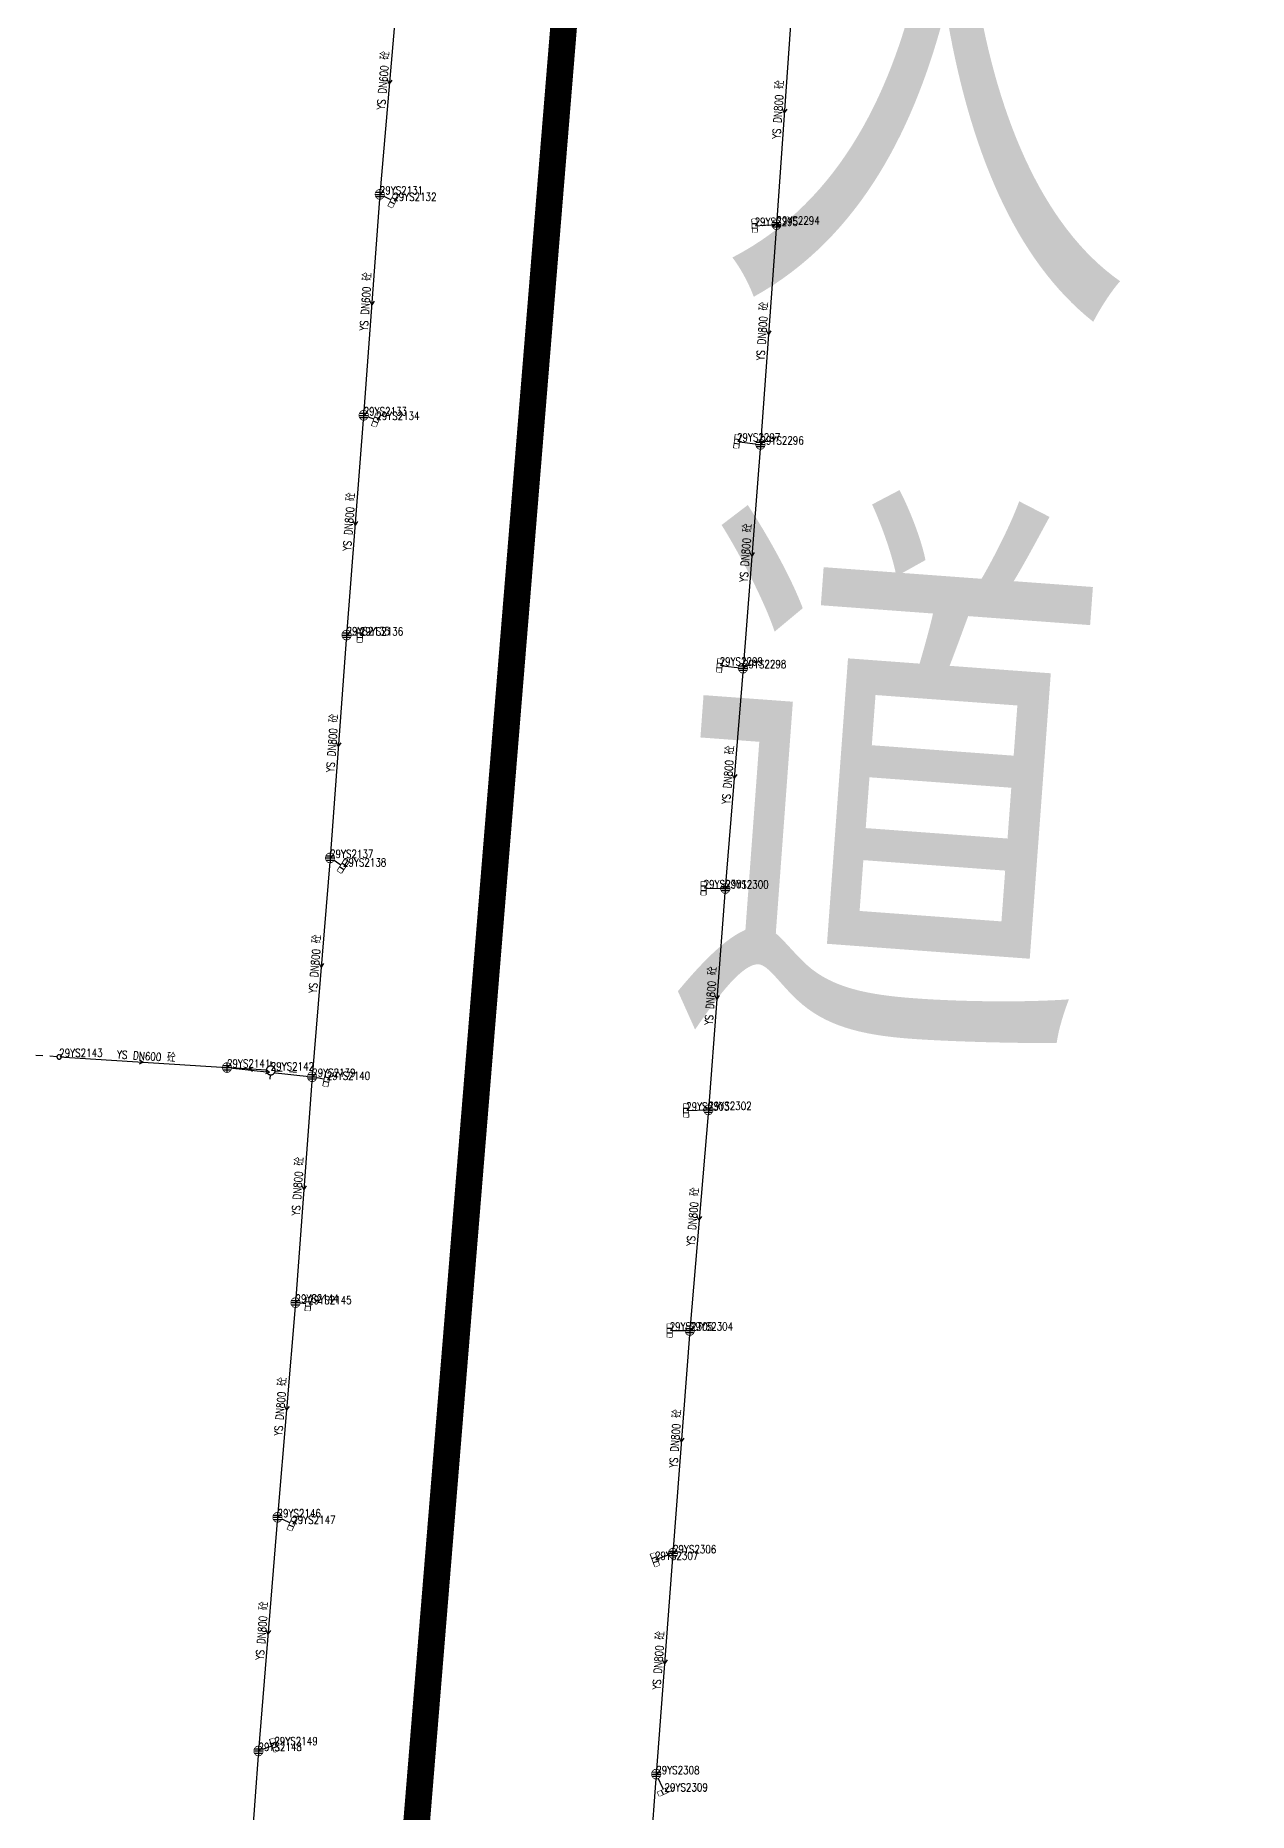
# Model space of a CAD drawing. Extents: x 78813 to 99477, y 2421021 to 2448125.
# Drawn here: x 83400 to 83536.4, y 2433237 to 2433436.8 of the extents above; entities that cross this region are included whole.
import ezdxf
from ezdxf.enums import TextEntityAlignment as Align

# ---------------------------------------------------------------- set-up
doc = ezdxf.new("R2010")
doc.units = 0
doc.set_wipeout_variables(frame=1)
doc.layers.get('0').update_dxf_attribs({"linetype": 'CONTINUOUS'})
doc.layers.add('DX_YS', color=42, linetype='CONTINUOUS')
doc.layers.add('道路', color=5, linetype='CONTINUOUS')
doc.layers.add('YSANNEXE', color=7, linetype='CONTINUOUS', true_color=0xcc9900)
doc.layers.add('YSLINE', color=7, linetype='CONTINUOUS', true_color=0xcc9900)
doc.layers.add('道路名称', color=7, linetype='CONTINUOUS', lineweight=0)
doc.styles.add('CcNameZT', font='txt.SHX', dxfattribs={"width": 0.8, "bigfont": 'HZTXT.SHX'})
doc.styles.get("Standard").update_dxf_attribs({"font": 'txt.shx', "bigfont": 'hztxt.shx'})
doc.styles.add('宋体0.7', font='', dxfattribs={"width": 0.7})
doc.styles.get('宋体0.7').set_extended_font_data('SimSun')

# ---------------------------------------------------------------- blocks, each defined once
blk = doc.blocks.new('PS雨水井')
blk.add_lwpolyline([(1, 0), (1, 0.07), (0.99, 0.14), (0.98, 0.21), (0.96, 0.28), (0.94, 0.34), (0.91, 0.41), (0.88, 0.47), (0.85, 0.53), (0.81, 0.59), (0.77, 0.64), (0.72, 0.69), (0.67, 0.74), (0.62, 0.79), (0.56, 0.83), (0.5, 0.87), (0.44, 0.9), (0.37, 0.93), (0.31, 0.95), (0.24, 0.97), (0.17, 0.98), (0.1, 0.99), (0.03, 1), (-0.03, 1), (-0.1, 0.99), (-0.17, 0.98), (-0.24, 0.97), (-0.31, 0.95), (-0.37, 0.93), (-0.44, 0.9), (-0.5, 0.87), (-0.56, 0.83), (-0.62, 0.79), (-0.67, 0.74), (-0.72, 0.69), (-0.77, 0.64), (-0.81, 0.59), (-0.85, 0.53), (-0.88, 0.47), (-0.91, 0.41), (-0.94, 0.34), (-0.96, 0.28), (-0.98, 0.21), (-0.99, 0.14), (-1, 0.07), (-1, 0), (-1, -0.07), (-0.99, -0.14), (-0.98, -0.21), (-0.96, -0.28), (-0.94, -0.34), (-0.91, -0.41), (-0.88, -0.47), (-0.85, -0.53), (-0.81, -0.59), (-0.77, -0.64), (-0.72, -0.69), (-0.67, -0.74), (-0.62, -0.79), (-0.56, -0.83), (-0.5, -0.87), (-0.44, -0.9), (-0.37, -0.93), (-0.31, -0.95), (-0.24, -0.97), (-0.17, -0.98), (-0.1, -0.99), (-0.03, -1), (0.03, -1), (0.1, -0.99), (0.17, -0.98), (0.24, -0.97), (0.31, -0.95), (0.37, -0.93), (0.44, -0.9), (0.5, -0.87), (0.56, -0.83), (0.62, -0.79), (0.67, -0.74), (0.72, -0.69), (0.77, -0.64), (0.81, -0.59), (0.85, -0.53), (0.88, -0.47), (0.91, -0.41), (0.94, -0.34), (0.96, -0.28), (0.98, -0.21), (0.99, -0.14), (1, 0)], close=True)
blk.add_wipeout([(1, 0), (1, 0.07), (0.99, 0.14), (0.98, 0.21), (0.96, 0.28), (0.94, 0.34), (0.91, 0.41), (0.88, 0.47), (0.85, 0.53), (0.81, 0.59), (0.77, 0.64), (0.72, 0.69), (0.67, 0.74), (0.62, 0.79), (0.56, 0.83), (0.5, 0.87), (0.44, 0.9), (0.37, 0.93), (0.31, 0.95), (0.24, 0.97), (0.17, 0.98), (0.1, 0.99), (0.03, 1), (-0.03, 1), (-0.1, 0.99), (-0.17, 0.98), (-0.24, 0.97), (-0.31, 0.95), (-0.37, 0.93), (-0.44, 0.9), (-0.5, 0.87), (-0.56, 0.83), (-0.62, 0.79), (-0.67, 0.74), (-0.72, 0.69), (-0.77, 0.64), (-0.81, 0.59), (-0.85, 0.53), (-0.88, 0.47), (-0.91, 0.41), (-0.94, 0.34), (-0.96, 0.28), (-0.98, 0.21), (-0.99, 0.14), (-1, 0.07), (-1, 0), (-1, -0.07), (-0.99, -0.14), (-0.98, -0.21), (-0.96, -0.28), (-0.94, -0.34), (-0.91, -0.41), (-0.88, -0.47), (-0.85, -0.53), (-0.81, -0.59), (-0.77, -0.64), (-0.72, -0.69), (-0.67, -0.74), (-0.62, -0.79), (-0.56, -0.83), (-0.5, -0.87), (-0.44, -0.9), (-0.37, -0.93), (-0.31, -0.95), (-0.24, -0.97), (-0.17, -0.98), (-0.1, -0.99), (-0.03, -1), (0.03, -1), (0.1, -0.99), (0.17, -0.98), (0.24, -0.97), (0.31, -0.95), (0.37, -0.93), (0.44, -0.9), (0.5, -0.87), (0.56, -0.83), (0.62, -0.79), (0.67, -0.74), (0.72, -0.69), (0.77, -0.64), (0.81, -0.59), (0.85, -0.53), (0.88, -0.47), (0.91, -0.41), (0.94, -0.34), (0.96, -0.28), (0.98, -0.21), (0.99, -0.14)])
for p, q in [((-1, 0), (0, 0)), ((-0.88, 0.48), (0, 0.47)), ((0, 1), (0, 0)), ((0, 0.47), (0.88, 0.47)), ((0, 0), (0, -1)), ((0, 0), (1, 0)), ((-0.88, -0.48), (0, -0.48)), ((0, -0.48), (0.88, -0.48))]:
    blk.add_line(p, q)
blk = doc.blocks.new('PS雨篦')
blk.add_lwpolyline([(-1.5, 0.5), (0, 0.5), (1.5, 0.5), (1.5, -0.5), (0, -0.5), (-1.5, -0.5)], close=True)
blk.add_wipeout([(-1.5, 0.5), (0, 0.5), (1.5, 0.5), (1.5, -0.5), (0, -0.5), (-1.5, -0.5)])
for p, q in [((-0.51, -0.5), (-0.51, 0.5)), ((0.49, -0.5), (0.49, 0.5))]:
    blk.add_line(p, q)
blk = doc.blocks.new('PS非普查')
blk.add_lwpolyline([(3.7, 0), (5.3, 0)])
blk.add_wipeout([(0.5, 0), (0.5, 0.03), (0.5, 0.07), (0.49, 0.1), (0.48, 0.14), (0.47, 0.17), (0.46, 0.2), (0.44, 0.23), (0.42, 0.26), (0.4, 0.29), (0.38, 0.32), (0.36, 0.35), (0.33, 0.37), (0.31, 0.39), (0.28, 0.41), (0.25, 0.43), (0.22, 0.45), (0.19, 0.46), (0.15, 0.48), (0.12, 0.49), (0.09, 0.49), (0.05, 0.5), (0.02, 0.5), (-0.02, 0.5), (-0.05, 0.5), (-0.09, 0.49), (-0.12, 0.49), (-0.15, 0.48), (-0.19, 0.46), (-0.22, 0.45), (-0.25, 0.43), (-0.28, 0.41), (-0.31, 0.39), (-0.33, 0.37), (-0.36, 0.35), (-0.38, 0.32), (-0.4, 0.29), (-0.42, 0.26), (-0.44, 0.23), (-0.46, 0.2), (-0.47, 0.17), (-0.48, 0.14), (-0.49, 0.1), (-0.5, 0.07), (-0.5, 0.03), (-0.5, 0), (-0.5, -0.03), (-0.5, -0.07), (-0.49, -0.1), (-0.48, -0.14), (-0.47, -0.17), (-0.46, -0.2), (-0.44, -0.23), (-0.42, -0.26), (-0.4, -0.29), (-0.38, -0.32), (-0.36, -0.35), (-0.33, -0.37), (-0.31, -0.39), (-0.28, -0.41), (-0.25, -0.43), (-0.22, -0.45), (-0.19, -0.46), (-0.15, -0.48), (-0.12, -0.49), (-0.09, -0.49), (-0.05, -0.5), (-0.02, -0.5), (0.02, -0.5), (0.05, -0.5), (0.09, -0.49), (0.12, -0.49), (0.15, -0.48), (0.19, -0.46), (0.22, -0.45), (0.25, -0.43), (0.28, -0.41), (0.31, -0.39), (0.33, -0.37), (0.36, -0.35), (0.38, -0.32), (0.4, -0.29), (0.42, -0.26), (0.44, -0.23), (0.46, -0.2), (0.47, -0.17), (0.48, -0.14), (0.49, -0.1), (0.5, -0.07)])
blk.add_line((0.5, 0), (2.1, 0))
blk.add_lwpolyline([(0.5, 0), (0.5, 0.03), (0.5, 0.07), (0.49, 0.1), (0.48, 0.14), (0.47, 0.17), (0.46, 0.2), (0.44, 0.23), (0.42, 0.26), (0.4, 0.29), (0.38, 0.32), (0.36, 0.35), (0.33, 0.37), (0.31, 0.39), (0.28, 0.41), (0.25, 0.43), (0.22, 0.45), (0.19, 0.46), (0.15, 0.48), (0.12, 0.49), (0.09, 0.49), (0.05, 0.5), (0.02, 0.5), (-0.02, 0.5), (-0.05, 0.5), (-0.09, 0.49), (-0.12, 0.49), (-0.15, 0.48), (-0.19, 0.46), (-0.22, 0.45), (-0.25, 0.43), (-0.28, 0.41), (-0.31, 0.39), (-0.33, 0.37), (-0.36, 0.35), (-0.38, 0.32), (-0.4, 0.29), (-0.42, 0.26), (-0.44, 0.23), (-0.46, 0.2), (-0.47, 0.17), (-0.48, 0.14), (-0.49, 0.1), (-0.5, 0.07), (-0.5, 0.03), (-0.5, 0), (-0.5, -0.03), (-0.5, -0.07), (-0.49, -0.1), (-0.48, -0.14), (-0.47, -0.17), (-0.46, -0.2), (-0.44, -0.23), (-0.42, -0.26), (-0.4, -0.29), (-0.38, -0.32), (-0.36, -0.35), (-0.33, -0.37), (-0.31, -0.39), (-0.28, -0.41), (-0.25, -0.43), (-0.22, -0.45), (-0.19, -0.46), (-0.15, -0.48), (-0.12, -0.49), (-0.09, -0.49), (-0.05, -0.5), (-0.02, -0.5), (0.02, -0.5), (0.05, -0.5), (0.09, -0.49), (0.12, -0.49), (0.15, -0.48), (0.19, -0.46), (0.22, -0.45), (0.25, -0.43), (0.28, -0.41), (0.31, -0.39), (0.33, -0.37), (0.36, -0.35), (0.38, -0.32), (0.4, -0.29), (0.42, -0.26), (0.44, -0.23), (0.46, -0.2), (0.47, -0.17), (0.48, -0.14), (0.49, -0.1), (0.5, -0.07), (0.5, 0)], close=True)
blk = doc.blocks.new('PS预留口')
blk.add_lwpolyline([(4.2, 0), (5.8, 0)])
blk.add_wipeout([(1, 0), (1, 0.07), (0.99, 0.14), (0.98, 0.21), (0.96, 0.28), (0.94, 0.34), (0.91, 0.41), (0.88, 0.47), (0.85, 0.53), (0.81, 0.59), (0.77, 0.64), (0.72, 0.69), (0.67, 0.74), (0.62, 0.79), (0.56, 0.83), (0.5, 0.87), (0.44, 0.9), (0.37, 0.93), (0.31, 0.95), (0.24, 0.97), (0.17, 0.98), (0.1, 0.99), (0.03, 1), (-0.03, 1), (-0.1, 0.99), (-0.17, 0.98), (-0.24, 0.97), (-0.31, 0.95), (-0.37, 0.93), (-0.44, 0.9), (-0.5, 0.87), (-0.56, 0.83), (-0.62, 0.79), (-0.67, 0.74), (-0.72, 0.69), (-0.77, 0.64), (-0.81, 0.59), (-0.85, 0.53), (-0.88, 0.47), (-0.91, 0.41), (-0.94, 0.34), (-0.96, 0.28), (-0.98, 0.21), (-0.99, 0.14), (-1, 0.07), (-1, 0), (-1, -0.07), (-0.99, -0.14), (-0.98, -0.21), (-0.96, -0.28), (-0.94, -0.34), (-0.91, -0.41), (-0.88, -0.47), (-0.85, -0.53), (-0.81, -0.59), (-0.77, -0.64), (-0.72, -0.69), (-0.67, -0.74), (-0.62, -0.79), (-0.56, -0.83), (-0.5, -0.87), (-0.44, -0.9), (-0.37, -0.93), (-0.31, -0.95), (-0.24, -0.97), (-0.17, -0.98), (-0.1, -0.99), (-0.03, -1), (0.03, -1), (0.1, -0.99), (0.17, -0.98), (0.24, -0.97), (0.31, -0.95), (0.37, -0.93), (0.44, -0.9), (0.5, -0.87), (0.56, -0.83), (0.62, -0.79), (0.67, -0.74), (0.72, -0.69), (0.77, -0.64), (0.81, -0.59), (0.85, -0.53), (0.88, -0.47), (0.91, -0.41), (0.94, -0.34), (0.96, -0.28), (0.98, -0.21), (0.99, -0.14)])
blk.add_line((1, 0), (2.6, 0))
blk.add_lwpolyline([(1, 0), (1, 0.07), (0.99, 0.14), (0.98, 0.21), (0.96, 0.28), (0.94, 0.34), (0.91, 0.41), (0.88, 0.47), (0.85, 0.53), (0.81, 0.59), (0.77, 0.64), (0.72, 0.69), (0.67, 0.74), (0.62, 0.79), (0.56, 0.83), (0.5, 0.87), (0.44, 0.9), (0.37, 0.93), (0.31, 0.95), (0.24, 0.97), (0.17, 0.98), (0.1, 0.99), (0.03, 1), (-0.03, 1), (-0.1, 0.99), (-0.17, 0.98), (-0.24, 0.97), (-0.31, 0.95), (-0.37, 0.93), (-0.44, 0.9), (-0.5, 0.87), (-0.56, 0.83), (-0.62, 0.79), (-0.67, 0.74), (-0.72, 0.69), (-0.77, 0.64), (-0.81, 0.59), (-0.85, 0.53), (-0.88, 0.47), (-0.91, 0.41), (-0.94, 0.34), (-0.96, 0.28), (-0.98, 0.21), (-0.99, 0.14), (-1, 0.07), (-1, 0), (-1, -0.07), (-0.99, -0.14), (-0.98, -0.21), (-0.96, -0.28), (-0.94, -0.34), (-0.91, -0.41), (-0.88, -0.47), (-0.85, -0.53), (-0.81, -0.59), (-0.77, -0.64), (-0.72, -0.69), (-0.67, -0.74), (-0.62, -0.79), (-0.56, -0.83), (-0.5, -0.87), (-0.44, -0.9), (-0.37, -0.93), (-0.31, -0.95), (-0.24, -0.97), (-0.17, -0.98), (-0.1, -0.99), (-0.03, -1), (0.03, -1), (0.1, -0.99), (0.17, -0.98), (0.24, -0.97), (0.31, -0.95), (0.37, -0.93), (0.44, -0.9), (0.5, -0.87), (0.56, -0.83), (0.62, -0.79), (0.67, -0.74), (0.72, -0.69), (0.77, -0.64), (0.81, -0.59), (0.85, -0.53), (0.88, -0.47), (0.91, -0.41), (0.94, -0.34), (0.96, -0.28), (0.98, -0.21), (0.99, -0.14), (1, 0)], close=True)
for points in [[(0, 1), (0, 2)], [(0, -2), (0, -1)]]:
    blk.add_lwpolyline(points)
blk = doc.blocks.new('LX')
for p, q in [((-0.866, 0.5), (0, 0)), ((0, 0), (-0.866, -0.5))]:
    blk.add_line(p, q)

msp = doc.modelspace()

# ---------------------------------------------------------------- linework, layer by layer
at = {"layer": 'YSLINE'}
for p, q in [((83440.86, 2433443.81), (83438.72, 2433418.94)), ((83485.09, 2433440.67), (83483.33, 2433415.54)), ((83438.72, 2433418.94), (83436.91, 2433394.09)), ((83440.23, 2433418.21), (83438.72, 2433418.94)), ((83480.88, 2433415.41), (83483.33, 2433415.54)), ((83483.33, 2433415.54), (83481.53, 2433390.82)), ((83436.91, 2433394.09), (83434.99, 2433369.38)), ((83438.32, 2433393.57), (83436.91, 2433394.09)), ((83478.89, 2433391.16), (83481.53, 2433390.82)), ((83481.53, 2433390.82), (83479.57, 2433365.66)), ((83434.99, 2433369.38), (83433.13, 2433344.32)), ((83436.48, 2433369.34), (83434.99, 2433369.38)), ((83476.94, 2433365.96), (83479.57, 2433365.66)), ((83479.57, 2433365.66), (83477.58, 2433340.88)), ((83433.13, 2433344.32), (83431.12, 2433319.71)), ((83434.58, 2433343.36), (83433.13, 2433344.32)), ((83475.14, 2433340.91), (83477.58, 2433340.88)), ((83477.58, 2433340.88), (83475.67, 2433315.98)), ((83402.67, 2433321.94), (83421.54, 2433320.74)), ((83421.54, 2433320.74), (83431.12, 2433319.71)), ((83426.46, 2433320.42), (83421.54, 2433320.74)), ((83431.12, 2433319.71), (83429.24, 2433294.3)), ((83432.76, 2433319.37), (83431.12, 2433319.71)), ((83473.17, 2433315.91), (83475.67, 2433315.98)), ((83475.67, 2433315.98), (83473.58, 2433291.17)), ((83429.24, 2433294.3), (83427.22, 2433270.16)), ((83430.68, 2433294.14), (83429.24, 2433294.3)), ((83471.32, 2433291.17), (83473.58, 2433291.17)), ((83473.58, 2433291.17), (83471.69, 2433266.12)), ((83427.22, 2433270.16), (83425.08, 2433243.88)), ((83428.87, 2433269.42), (83427.22, 2433270.16)), ((83469.67, 2433265.39), (83471.69, 2433266.12)), ((83471.69, 2433266.12), (83469.81, 2433241.28)), ((83426.87, 2433244.54), (83425.08, 2433243.88)), ((83425.08, 2433243.88), (83423.25, 2433219.34)), ((83469.81, 2433241.28), (83468, 2433216.47)), ((83470.74, 2433239.34), (83469.81, 2433241.28))]:
    msp.add_line(p, q, dxfattribs=at)

# ---------------------------------------------------------------- block references
at = {"layer": 'YSANNEXE'}
for p, xscale, yscale, zscale, rotation in [((83439.79, 2433431.38), 0.499999999900838, 0.5, 0.5, 265.279459144631), ((83484.21, 2433428.1), 0.4999999998092598, 0.5, 0.5, 265.8524169390578), ((83437.82, 2433406.52), 0.4999999998092598, 0.5, 0.5, 265.8524169390578), ((83482.43, 2433403.18), 0.4999999998092598, 0.5, 0.5, 265.8524169390578), ((83435.95, 2433381.74), 0.499999999900838, 0.5, 0.5, 265.279459144631), ((83480.55, 2433378.24), 0.499999999900838, 0.5, 0.5, 265.279459144631), ((83434.06, 2433356.85), 0.4999999998092598, 0.5, 0.5, 265.8524169390578), ((83478.58, 2433353.27), 0.499999999900838, 0.5, 0.5, 265.279459144631), ((83432.12, 2433332.02), 0.499999999900838, 0.5, 0.5, 265.279459144631), ((83476.62, 2433328.43), 0.4999999998092598, 0.5, 0.5, 265.8524169390578), ((83412.11, 2433321.34), 0.4999999999924368, 0.5, 0.5, 356.3797485881812), ((83424, 2433320.58), 0.5000000000005513, 0.5000000000005513, 0.5000000000005513, 176.4710008910579), ((83430.18, 2433307.01), 0.4999999998092598, 0.5, 0.5, 265.8524169390578), ((83474.62, 2433303.57), 0.499999999900838, 0.5, 0.5, 265.279459144631), ((83428.23, 2433282.23), 0.499999999900838, 0.5, 0.5, 265.279459144631), ((83472.63, 2433278.65), 0.4999999998092598, 0.5, 0.5, 265.8524169390578), ((83426.15, 2433257.02), 0.499999999900838, 0.5, 0.5, 265.279459144631), ((83470.75, 2433253.7), 0.4999999998092598, 0.5, 0.5, 265.8524169390578)]:
    msp.add_blockref('LX', p, dxfattribs=dict(at, xscale=xscale, yscale=yscale, zscale=zscale, rotation=rotation))

# ---------------------------------------------------------------- texts
at = {"layer": 'DX_YS', "style": 'CcNameZT', "width": 0.8}
for s, rotation, p in [(' YS DN600 砼', 85.0865, (83439.54, 2433431.4, 2.18)), (' YS DN800 砼', 85.9972, (83483.96, 2433428.12, 2.18)), (' YS DN600 砼', 85.8362, (83437.57, 2433406.53, 2.06)), (' YS DN800 砼', 85.8445, (83482.18, 2433403.2, 2.17)), (' YS DN800 砼', 85.557, (83435.7, 2433381.76, 2.06)), (' YS DN800 砼', 85.5459, (83480.3, 2433378.26, 2.17)), (' YS DN800 砼', 85.7464, (83433.81, 2433356.87, 2.06)), (' YS DN800 砼', 85.4019, (83478.33, 2433353.29, 2.06)), (' YS DN800 砼', 85.335, (83431.87, 2433332.04, 2.05)), (' YS DN800 砼', 85.614, (83476.37, 2433328.45, 2.06)), (' YS DN600 砼', 356.3677, (83412.12, 2433321.59, 2.14)), (' YS DN800 砼', 85.7705, (83429.93, 2433307.03, 2.03)), (' YS DN800 砼', 85.1773, (83474.37, 2433303.6, 2.09)), (' YS DN800 砼', 85.2189, (83427.98, 2433282.25, 2.03)), (' YS DN800 砼', 85.7015, (83472.39, 2433278.66, 2.09)), (' YS DN800 砼', 85.3441, (83425.9, 2433257.04, 2.03)), (' YS DN800 砼', 85.6736, (83470.5, 2433253.72, 2.11))]:
    msp.add_text(s, height=0.9, rotation=rotation, dxfattribs=at).set_placement(p, align=Align.CENTER)

# ---------------------------------------------------------------- next in the draw order: block references
at = {"layer": 'DX_YS', "xscale": 0.5, "yscale": 0.5, "zscale": 0.5}
for p in [(83438.72, 2433418.94, 2.06), (83483.33, 2433415.54, 2.17), (83436.91, 2433394.09, 2.06), (83481.53, 2433390.82, 2.17), (83434.99, 2433369.38, 2.06), (83479.57, 2433365.66, 2.06), (83433.13, 2433344.32, 2.05), (83477.58, 2433340.88, 2.06), (83421.54, 2433320.74, 1.86), (83431.12, 2433319.71, 2.03), (83475.67, 2433315.98, 2.09), (83429.24, 2433294.3, 2.03), (83473.58, 2433291.17, 2.09), (83427.22, 2433270.16, 2.03), (83471.69, 2433266.12, 2.11), (83425.08, 2433243.88, 1.91), (83469.81, 2433241.28, 1.99)]:
    msp.add_blockref('PS雨水井', p, dxfattribs=at)
at = {"layer": 'DX_YS', "yscale": 0.5, "zscale": 0.5}
for name, p, xscale, rotation in [('PS雨篦', (83480.88, 2433415.41, 2.99), 0.5000000002311842, 273.1824248001301), ('PS雨篦', (83478.89, 2433391.16, 2.9), 0.5000000001690778, 262.7868199233457), ('PS雨篦', (83476.94, 2433365.96, 2.94), 0.4999999999414316, 263.5521500136041), ('PS雨篦', (83475.14, 2433340.91, 2.81), 0.499999999800683, 269.2013405772729), ('PS非普查', (83402.67, 2433321.94, 2.14), 0.499999999989417, 176.3677212504245), ('PS预留口', (83426.46, 2433320.42, 2.72), 0.5000000000102052, 356.2509354585331), ('PS雨篦', (83473.17, 2433315.91, 2.82), 0.5000000000350098, 271.5122573185957), ('PS雨篦', (83471.32, 2433291.17, 2.88), 0.4999999998716338, 270.1522470634839), ('PS雨篦', (83469.67, 2433265.39, 2.85), 0.5000000000876714, 289.7757946607053)]:
    msp.add_blockref(name, p, dxfattribs=dict(at, xscale=xscale, rotation=rotation))

# ---------------------------------------------------------------- next in the draw order: block references
for p, xscale, rotation in [((83440.23, 2433418.21, 2.79), 0.4999999998258655, 64.07766297509451), ((83438.32, 2433393.57, 2.7), 0.5000000001331565, 69.78835149339142), ((83436.48, 2433369.34, 2.79), 0.5000000001755867, 88.57176231179214), ((83434.58, 2433343.36, 2.77), 0.5000000000424655, 56.62960910446121), ((83432.76, 2433319.37, 2.83), 0.5000000000343929, 78.12546291509882), ((83430.68, 2433294.14, 2.77), 0.5000000001710784, 83.5984637682491), ((83428.87, 2433269.42, 2.79), 0.4999999997965945, 65.83448390314786), ((83426.87, 2433244.54, 2.72), 0.4999999999175507, 110.2929488422069), ((83470.74, 2433239.34, 2.72), 0.4999999999387832, 25.61219465845348)]:
    msp.add_blockref('PS雨篦', p, dxfattribs=dict(at, xscale=xscale, rotation=rotation))
at = {"layer": 'YSANNEXE', "xscale": 0.4999999999913706, "yscale": 0.5, "zscale": 0.5, "rotation": 354.0879173971848}
msp.add_blockref('LX', (83426.33, 2433320.22), dxfattribs=at)

# ---------------------------------------------------------------- next in the draw order: texts
at = {"layer": 'DX_YS', "width": 0.8}
for s, p in [('29YS2295', (83480.88, 2433415.41, 2.99)), ('29YS2294', (83483.33, 2433415.54, 2.17)), ('29YS2297', (83478.89, 2433391.16, 2.9)), ('29YS2296', (83481.53, 2433390.82, 2.17)), ('29YS2299', (83476.94, 2433365.96, 2.94)), ('29YS2298', (83479.57, 2433365.66, 2.06)), ('29YS2301', (83475.14, 2433340.91, 2.81)), ('29YS2300', (83477.58, 2433340.88, 2.06)), ('29YS2143', (83402.67, 2433321.94, 2.14)), ('29YS2141', (83421.54, 2433320.74, 1.86)), ('29YS2142', (83426.46, 2433320.42, 2.72)), ('29YS2303', (83473.17, 2433315.91, 2.82)), ('29YS2302', (83475.67, 2433315.98, 2.09)), ('29YS2305', (83471.32, 2433291.17, 2.88)), ('29YS2304', (83473.58, 2433291.17, 2.09)), ('29YS2306', (83471.69, 2433266.12, 2.11)), ('29YS2307', (83469.67, 2433265.39, 2.85)), ('29YS2308', (83469.81, 2433241.28, 1.99))]:
    msp.add_text(s, height=0.9, dxfattribs=at).set_placement(p)
at = {"layer": '道路名称', "insert": (83492.33, 2433629.19), "char_height": 50, "width": 56.6145, "attachment_point": 1, "rotation": 355.7861, "style": '宋体0.7'}
msp.add_mtext('{\\C7;珠海大道}', dxfattribs=at)

# ---------------------------------------------------------------- next in the draw order: linework, layer by layer
at = {"layer": '道路', "const_width": 3, "flags": 128}
msp.add_lwpolyline([(83418.46, 2432865.07), (83441.04, 2433213.59), (83473.57, 2433610.88), (83496.48, 2433845.36), (83522.69, 2434043.71), (83551.59, 2434225.41), (83632.54, 2434592.44), (83704.48, 2434885.07), (83814.73, 2435350.43), (83853.16, 2435485.68), (83922.04, 2435775.53), (84014.38, 2436152.15), (84026.75, 2436212.72), (84117.9, 2436534.7), (84191.62, 2436733.72), (84286.43, 2436958.63), (84364.79, 2437129.17), (84510.06, 2437396.11), (84629.95, 2437590.16), (84907.59, 2437968.04), (85036.71, 2438125.29), (85280.2, 2438417.61)], dxfattribs=at)

# ---------------------------------------------------------------- next in the draw order: texts
at = {"layer": 'DX_YS', "width": 0.8}
for s, p in [('29YS2131', (83438.72, 2433418.94, 2.06)), ('29YS2132', (83440.23, 2433418.21, 2.79)), ('29YS2133', (83436.91, 2433394.09, 2.06)), ('29YS2134', (83438.32, 2433393.57, 2.7)), ('29YS2135', (83434.99, 2433369.38, 2.06)), ('29YS2136', (83436.48, 2433369.34, 2.79)), ('29YS2137', (83433.13, 2433344.32, 2.05)), ('29YS2138', (83434.58, 2433343.36, 2.77)), ('29YS2139', (83431.12, 2433319.71, 2.03)), ('29YS2140', (83432.76, 2433319.37, 2.83)), ('29YS2144', (83429.24, 2433294.3, 2.03)), ('29YS2145', (83430.68, 2433294.14, 2.77)), ('29YS2146', (83427.22, 2433270.16, 2.03)), ('29YS2147', (83428.87, 2433269.42, 2.79)), ('29YS2148', (83425.08, 2433243.88, 1.91)), ('29YS2149', (83426.87, 2433244.54, 2.72)), ('29YS2309', (83470.74, 2433239.34, 2.72))]:
    msp.add_text(s, height=0.9, dxfattribs=at).set_placement(p)

doc.saveas('drawing.dxf')
